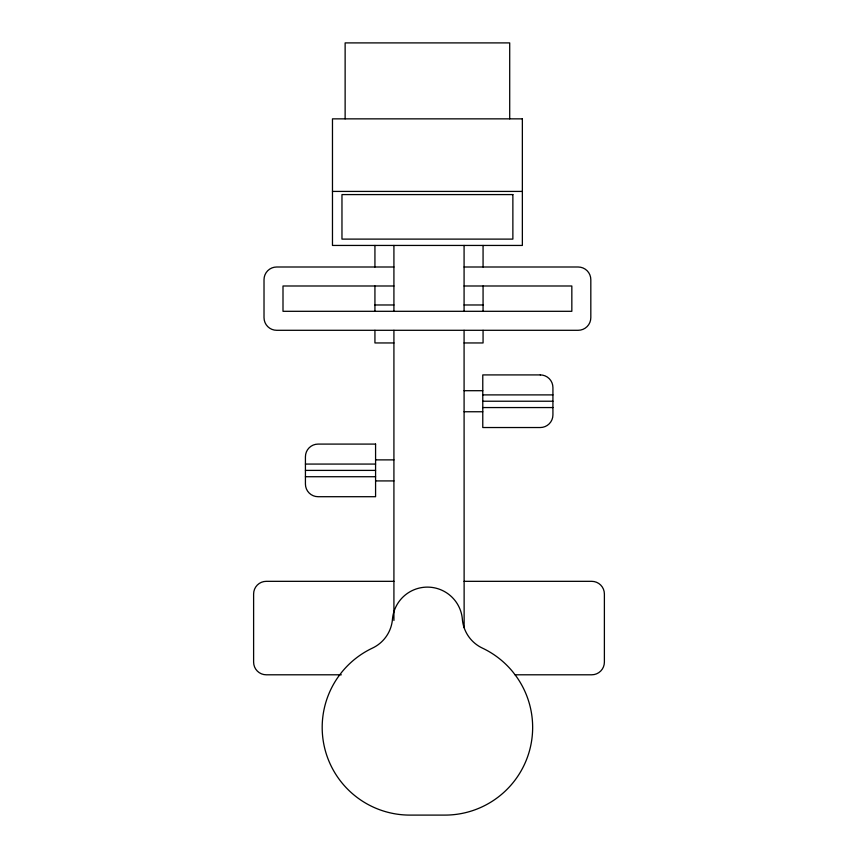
<?xml version="1.0" encoding="UTF-8"?>
<svg xmlns="http://www.w3.org/2000/svg" width="858" height="858" viewBox="0 0 858 858"><rect width="100%" height="100%" fill="white"/><g stroke="black" fill="none" stroke-linecap="round" stroke-linejoin="round"><path stroke-width="1.29" d="M332.475 191.42L522.361 191.42M393.919 266.999L276.673 266.999A12.656 12.656 0 0 0 264.017 279.654L264.017 317.632A12.656 12.656 0 0 0 276.673 330.298L578.163 330.298A12.656 12.656 0 0 0 590.819 317.632L590.819 279.654A12.656 12.656 0 0 0 578.163 266.999L464.081 266.999M393.919 285.993L283.001 285.993L283.001 311.304L571.836 311.304L571.836 285.993L464.081 285.993M374.935 304.976L393.919 304.976M464.081 304.976L483.065 304.976M393.919 342.953L374.935 342.953L374.935 330.298M464.081 342.953L483.065 342.953L483.065 330.298M464.081 390.701L482.775 390.701M482.775 394.894L552.927 394.894M482.775 401.222L552.927 401.222M482.775 407.561L552.927 407.561M464.081 411.754L482.775 411.754M375.579 459.877L393.919 459.877M305.427 464.071L375.579 464.071M305.427 470.399L375.579 470.399M305.427 476.726L375.579 476.726M375.579 480.92L393.919 480.92M393.919 581.327L266.27 581.327A12.656 12.656 0 0 0 253.614 593.983L253.614 662.129A12.656 12.656 0 0 0 266.27 674.796L341.312 674.796M464.081 581.327L591.73 581.327A12.656 12.656 0 0 1 604.386 593.983L604.386 662.129A12.656 12.656 0 0 1 591.73 674.796L515.057 674.796M464.135 627.713L463.502 625.643A35.081 35.081 0 0 1 462.376 619.272A35.081 35.081 0 0 0 394.369 610.424L393.672 612.591A35.081 35.081 0 0 0 392.46 619.272A35.081 35.081 0 0 1 372.469 648.09A87.688 87.688 0 0 0 341.688 672.275L338.288 676.769A87.688 87.688 0 0 0 409.877 815.1L444.959 815.1A87.688 87.688 0 0 0 516.548 676.769L513.148 672.275A87.688 87.688 0 0 0 482.368 648.09A35.081 35.081 0 0 1 464.135 627.713L464.081 330.298M509.706 118.854L509.706 42.9L345.131 42.9L345.131 118.854M483.065 245.442L483.065 266.999M483.065 285.993L483.065 311.304M464.081 245.442L464.081 311.304M393.919 245.442L393.919 311.304M393.919 330.298L393.919 620.473M374.935 245.442L374.935 266.999M374.935 285.993L374.935 311.304M522.361 118.854L332.475 118.854L332.475 245.442L522.361 245.442L522.361 118.854M512.87 194.584L341.967 194.584L341.967 239.114L512.87 239.114L512.87 194.584M540.272 374.914L482.775 374.914L482.775 427.531L540.272 427.531A12.656 12.656 0 0 0 552.927 414.875L552.927 387.58A12.656 12.656 0 0 0 540.272 374.914M375.579 444.09L318.082 444.09A12.656 12.656 0 0 0 305.427 456.746L305.427 484.051A12.656 12.656 0 0 0 318.082 496.707L375.579 496.707L375.579 444.09"/></g></svg>
